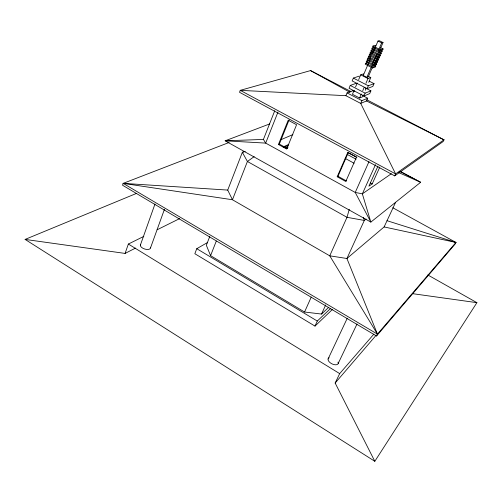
<?xml version="1.0" encoding="UTF-8"?>
<svg xmlns="http://www.w3.org/2000/svg" width="502" height="502" viewBox="0 0 502 502"><rect width="100%" height="100%" fill="white"/><g stroke="black" fill="none" stroke-linecap="round" stroke-linejoin="round"><path stroke-width="0.75" d="M349.267 209.29L347.007 217.31L329.745 255.825L377.448 334.119L376.525 336.001L122.532 185.225L123.159 183.368L229.132 142.468M136.594 193.364L25.1 239.416L125.086 253.416L128.361 244.054L143.81 236.386M140.378 245.095L154.999 203.981M150.487 247.975L164.474 209.234M207.533 242.516L196.765 248.697L194.839 253.717L314.992 326.093L332.475 309.401M209.748 236.511L206.353 245.283L210.583 255.656L304.551 312.024L321.525 314.057L328.302 307.695M395.626 202.325L384.118 226.935L346.92 258.499L329.745 255.825L232.451 199.746L227.726 190.076L242.34 152.326L244.493 151.422M210.583 255.656L216.293 241.073M391.34 173.73L362.35 193.847L355.228 192.442L265.677 143.101L263.424 139.418L274.763 110.685M277.989 112.028L265.677 143.101L225.147 140.817L370.846 222.091L420.657 182.282L400.652 171.552M278.441 144.501L288.204 120.223L296.582 124.734L286.692 149.038L278.441 144.501L279.344 144.105L289.096 119.878M366.837 99.798L443.975 139.826L443.172 141.514L394.691 175.882L239.523 92.293L240.257 90.341L345.903 95.694L347.083 92.908L353.113 90.649L354.506 91.37M356.244 83.301L350.245 85.44L349.053 88.245L363.925 95.951L369.704 93.623L370.903 90.856L365.575 88.107M359.319 76.078L353.352 78.092L352.159 80.916L367.094 88.616L372.835 86.407L374.04 83.627L369.359 81.224M354.136 90.304L352.442 94.288L359.608 98.009L362.457 96.861L363.304 94.884M355.554 86.99L357.248 83.006M358.692 79.617L360.731 74.842L363.58 73.882M368.481 62.417L365.651 63.283L365.249 64.237L372.54 67.939L375.314 67.036L375.722 66.088L373.745 65.084M368.725 60.409L366.604 61.043L366.203 61.997L373.501 65.699L376.268 64.808L376.676 63.867L374.699 62.863M370.376 57.975L367.564 58.797L367.157 59.757L374.467 63.453L377.228 62.587L377.636 61.639L376.318 60.968M370.589 56.036L368.481 56.644L368.073 57.604L375.396 61.3L378.15 60.447L378.558 59.5L376.575 58.502M371.518 53.858L369.416 54.454L369.008 55.415L376.337 59.11L379.085 58.276L379.499 57.322L377.517 56.324M372.377 51.844L370.281 52.421L369.874 53.381L377.209 57.077L379.958 56.262L380.365 55.308L378.382 54.31M373.977 49.541L371.185 50.3L370.777 51.26L378.125 54.956L380.861 54.153L381.275 53.199L379.951 52.534M374.9 47.389L372.114 48.123L371.7 49.089L379.06 52.779L381.79 52.001L382.204 51.041L380.88 50.376M375.791 45.299L373.005 46.021L372.597 46.987L379.964 50.677L382.693 49.918L383.108 48.958L380.447 47.627M367.778 64.94L363.253 75.52L366.868 77.371L368.273 76.881L372.202 67.745M368.016 64.381L368.493 63.265M369.208 61.583L369.685 60.466M369.993 59.751L370.608 58.32M372.704 53.4L373.306 51.988M373.77 50.903L374.235 49.824M374.536 49.121L375.132 47.721M375.414 47.056L377.987 41.045L379.361 40.7L383.039 42.532L380.466 48.525M366.868 77.371L371.417 66.785M371.656 66.226L372.133 65.109M372.616 63.992L373.337 62.311M373.645 61.595L374.26 60.158M374.492 59.612L375.195 57.975M375.49 57.297L376.067 55.948M376.368 55.245L376.977 53.833M378.207 50.966L378.809 49.566M379.092 48.895L381.677 42.883L383.039 42.532M359.608 98.009L361.321 94.025M362.751 90.705L364.176 87.386M365.92 83.326L367.979 78.55L370.777 77.559L368.732 82.297M372.54 67.939L372.948 66.986L375.722 66.088M373.501 65.699L373.915 64.745L376.676 63.867M374.467 63.453L374.881 62.499L377.636 61.639M375.396 61.3L375.81 60.34L378.558 59.5M376.337 59.11L376.751 58.144L379.499 57.322M377.209 57.077L377.623 56.117L380.365 55.308M378.125 54.956L378.539 53.99L381.275 53.199M379.06 52.779L379.474 51.819L382.204 51.041M379.964 50.677L380.378 49.711L383.108 48.958M365.293 90.278L366.146 88.302M362.846 95.694L367.715 98.216L361.911 100.62L360.706 103.412L395.607 173.905L394.691 175.882M363.925 95.951L365.136 93.14L370.903 90.856M367.094 88.616L368.311 85.786L374.04 83.627M345.903 95.694L360.706 103.412L366.523 100.958L367.715 98.216M337.2 176.767L347.823 152.37L356.533 157.063L345.784 181.479L337.2 176.767L337.99 176.296L348.288 152.658M368.976 161.675L355.228 192.442L370.846 222.091L362.35 193.847L375.502 164.662M304.551 312.024L311.253 297.071M377.956 166.131L368.907 186.167L372.195 183.92L379.801 167.122M314.992 326.093L317.302 321.048L330.297 308.736M321.525 314.057L325.704 304.909M328.101 358.968L347.29 318.193M357.022 323.991L338.292 363.266A5.566 2.968 26.9 0 1 335.167 364.772L333.861 364.552A5.566 2.968 26.9 0 1 329.099 361.697A5.566 2.968 26.9 0 1 328.452 358.284L329.13 357.788M427.823 274.964L476.9 302.668L374.818 461.3L335.16 383.045L339.685 373.613L373.883 334.131M392.79 207.753L455.967 242.453L455.214 243.941L376.525 336.001M335.16 383.045L376.318 335.047M227.726 190.076L123.159 183.368L377.448 334.119L455.967 242.453L387.004 220.698M366.14 219.023L364.314 220.441L346.92 258.499L377.448 334.119M254.175 156.618L247.417 161.481L232.451 199.746L123.159 183.368M366.523 100.958L443.975 139.826L395.607 173.905L240.257 90.341L310.55 70.587L350.854 91.502M125.086 253.416L135.515 248.095M157.157 229.765L179.628 218.608M285.964 148.071L288.092 147.105M283.906 147.444L288.148 145.536M283.09 146.954L288.775 144.413M280.656 139.82L292.873 134.599M269.605 123.956L225.147 140.817L263.424 139.418M245.252 151.422L242.34 152.326L247.417 161.481L347.007 217.31L364.314 220.441L363.504 217.479M412.657 293.676L476.9 302.668M384.118 226.935L455.967 242.453M442.482 139.462L443.975 139.826M398.739 172.606L420.657 182.282L399.856 171.427M377.987 41.045L381.677 42.883M373.005 46.021L380.378 49.711M372.114 48.123L379.474 51.819M371.185 50.3L378.539 53.99M370.281 52.421L377.623 56.117M369.416 54.454L376.751 58.144M368.481 56.644L375.81 60.34M367.564 58.797L374.881 62.499M366.604 61.043L373.915 64.745M365.651 63.283L372.948 66.986M368.161 76.222L370.777 77.559M360.731 74.842L367.979 78.55M353.352 78.092L368.311 85.786M350.245 85.44L365.136 93.14M347.083 92.908L361.911 100.62M347.993 152.639L356.935 157.465M347.215 154.428L356.15 159.253M345.194 158.412L354.111 163.244M370.363 182.923L372.195 183.92M279.344 144.105L287.583 148.63M337.99 176.296L346.556 180.996M310.55 70.587L349.913 92.268M196.765 248.697L317.302 321.048M128.361 244.054L339.685 373.613M25.1 239.416L374.818 461.3M338.053 362.093L338.292 363.266L338.285 362.425M150.424 247.26A5.265 2.592 17.8 0 1 144.978 249.117A5.265 2.592 17.8 0 1 140.673 244.48"/></g></svg>
